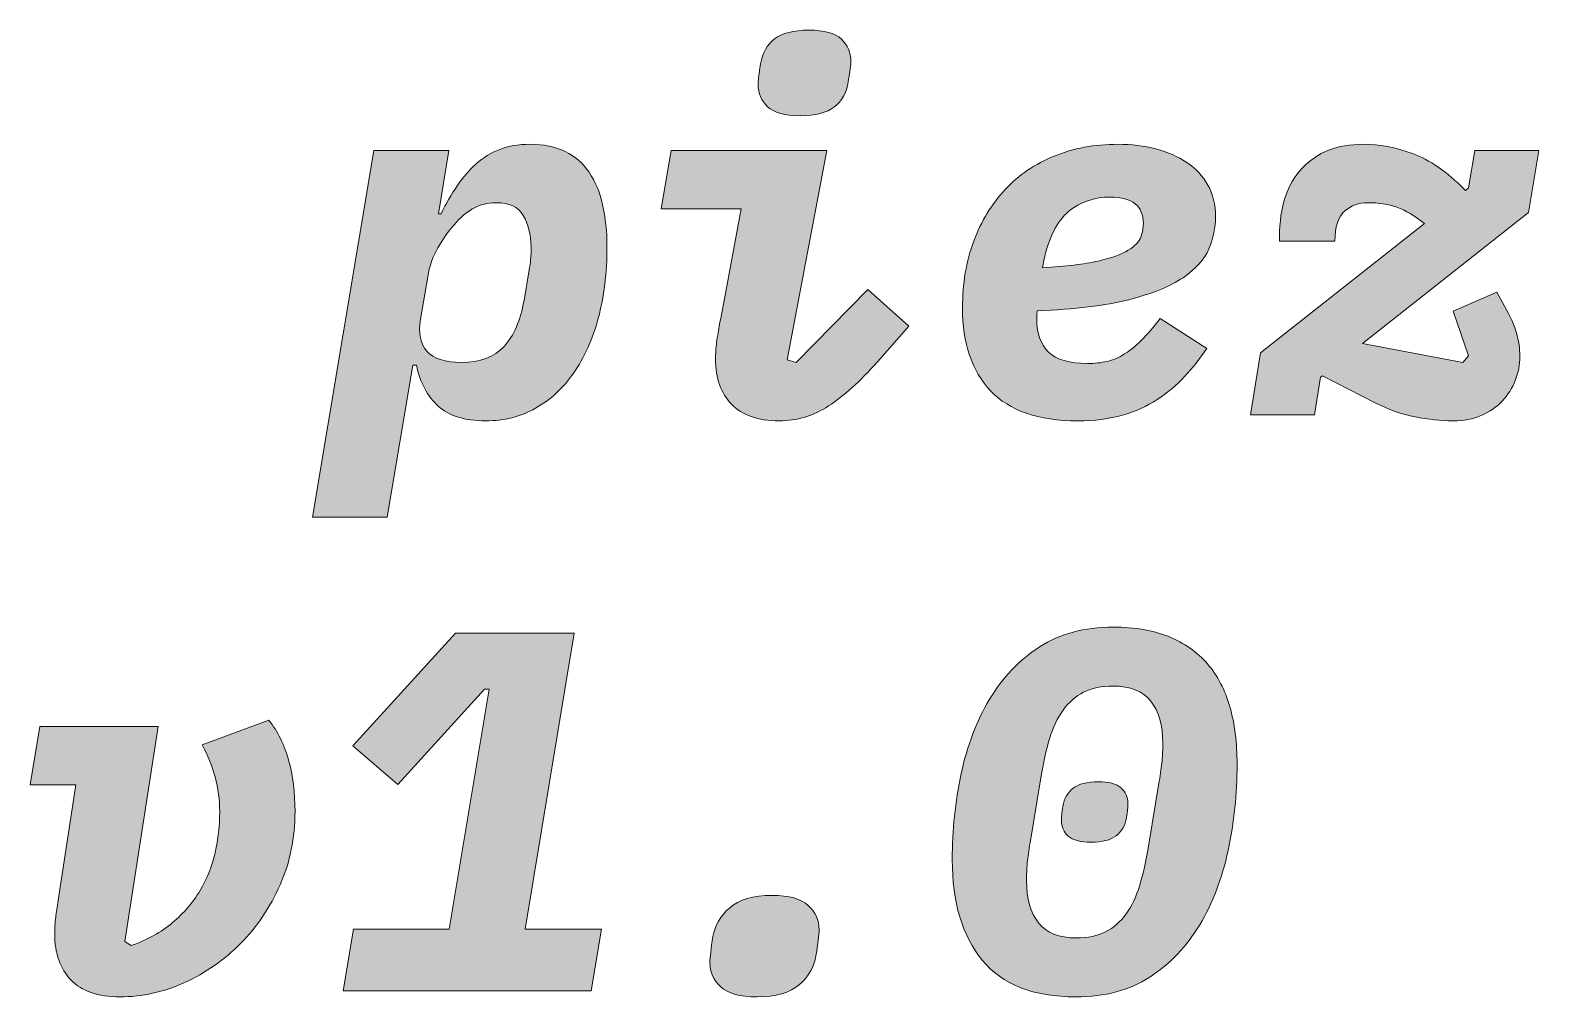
# Model space of a CAD drawing. Header units: millimetres. Extents: x 321 to 468, y -292 to -120.
# Drawn here: x 327.61 to 335.92, y -128.44 to -123.12 of the extents above; entities that cross this region are included whole.
import ezdxf

# ---------------------------------------------------------------- set-up
doc = ezdxf.new("R2010")
doc.units = ezdxf.units.MM
doc.header["$MEASUREMENT"] = 0
doc.layers.add('Layer 1', color=7, linetype='Continuous', lineweight=0)

msp = doc.modelspace()

# ---------------------------------------------------------------- hatches: boundary and pattern name
at = {"layer": 'Layer 1'}
h = msp.add_hatch(color=1, dxfattribs=at)
h.dxf.hatch_style = 2
edge = h.paths.add_edge_path()
edge.add_spline(control_points=[(331.8507, -123.5879), (331.766, -123.5879), (331.7064, -123.5713), (331.6716, -123.5384), (331.6368, -123.5055), (331.6192, -123.4645), (331.6192, -123.4156), (331.6192, -123.4063), (331.6202, -123.3936), (331.6223, -123.3775), (331.624, -123.3615), (331.6278, -123.3367), (331.6333, -123.3028), (331.643, -123.2427), (331.6681, -123.1965), (331.7095, -123.1645), (331.7512, -123.1326), (331.8142, -123.1166), (331.8986, -123.1166), (331.9834, -123.1166), (332.043, -123.1329), (332.0781, -123.1658), (332.1129, -123.1989), (332.1301, -123.2397), (332.1301, -123.2887), (332.1301, -123.2981), (332.1291, -123.3109), (332.1274, -123.3267), (332.1253, -123.3427), (332.1219, -123.3677), (332.116, -123.4015), (332.1067, -123.4618), (332.0812, -123.5079), (332.0399, -123.5398), (331.9985, -123.5718), (331.9355, -123.5879), (331.8507, -123.5879)], knot_values=[0, 0, 0, 0, 1, 1, 1, 2, 2, 2, 3, 3, 3, 4, 4, 4, 5, 5, 5, 6, 6, 6, 7, 7, 7, 8, 8, 8, 9, 9, 9, 10, 10, 10, 11, 11, 11, 12, 12, 12, 12], degree=3, periodic=0)
edge = h.paths.add_edge_path()
edge.add_spline(control_points=[(331.735, -125.2699), (331.6185, -125.2699), (331.531, -125.2393), (331.4725, -125.1781), (331.4142, -125.117), (331.3849, -125.0346), (331.3849, -124.9313), (331.3849, -124.8992), (331.387, -124.8682), (331.3908, -124.8381), (331.3946, -124.8079), (331.4022, -124.7637), (331.4132, -124.7054), (331.4132, -124.7054), (331.5262, -124.1015), (331.5262, -124.1015), (331.5262, -124.1015), (331.0859, -124.1015), (331.0859, -124.1015), (331.0859, -124.1015), (331.1397, -123.7798), (331.1397, -123.7798), (331.1397, -123.7798), (331.9975, -123.7798), (331.9975, -123.7798), (331.9975, -123.7798), (331.7801, -124.934), (331.7801, -124.934), (331.7801, -124.934), (331.8283, -124.9482), (331.8283, -124.9482), (331.8283, -124.9482), (332.2231, -124.5456), (332.2231, -124.5456), (332.2231, -124.5456), (332.4491, -124.7478), (332.4491, -124.7478), (332.4491, -124.7478), (332.2769, -124.9452), (332.2769, -124.9452), (332.1811, -125.0525), (332.0912, -125.1335), (332.0075, -125.1879), (331.9238, -125.2425), (331.8328, -125.2699), (331.735, -125.2699)], knot_values=[0, 0, 0, 0, 1, 1, 1, 2, 2, 2, 3, 3, 3, 4, 4, 4, 5, 5, 5, 6, 6, 6, 7, 7, 7, 8, 8, 8, 9, 9, 9, 10, 10, 10, 11, 11, 11, 12, 12, 12, 13, 13, 13, 14, 14, 14, 15, 15, 15, 15], degree=3, periodic=0)
h = msp.add_hatch(color=1, dxfattribs=at)
h.dxf.hatch_style = 2
edge = h.paths.add_edge_path()
edge.add_spline(control_points=[(329.9852, -124.9482), (330.0868, -124.9482), (330.165, -124.9187), (330.2195, -124.8598), (330.2742, -124.8009), (330.3108, -124.7163), (330.3297, -124.6061), (330.3297, -124.6061), (330.358, -124.4378), (330.358, -124.4378), (330.3618, -124.4209), (330.3645, -124.4018), (330.3662, -124.3802), (330.3683, -124.3587), (330.369, -124.336), (330.369, -124.3115), (330.3673, -124.2424), (330.3528, -124.1844), (330.3256, -124.1377), (330.298, -124.091), (330.2488, -124.0676), (330.1771, -124.0676), (330.1265, -124.0676), (330.0813, -124.0798), (330.0417, -124.1041), (330.0024, -124.1284), (329.9656, -124.162), (329.9318, -124.205), (329.9091, -124.2312), (329.8836, -124.2681), (329.8557, -124.3158), (329.8274, -124.3635), (329.8085, -124.4173), (329.7992, -124.477), (329.7992, -124.477), (329.7596, -124.7098), (329.7596, -124.7098), (329.7465, -124.7864), (329.7582, -124.8453), (329.7947, -124.8865), (329.8316, -124.9277), (329.8949, -124.9482), (329.9852, -124.9482)], knot_values=[0, 0, 0, 0, 1, 1, 1, 2, 2, 2, 3, 3, 3, 4, 4, 4, 5, 5, 5, 6, 6, 6, 7, 7, 7, 8, 8, 8, 9, 9, 9, 10, 10, 10, 11, 11, 11, 12, 12, 12, 13, 13, 13, 14, 14, 14, 14], degree=3, periodic=0)
edge = h.paths.add_edge_path()
edge.add_spline(control_points=[(329.5029, -123.7798), (329.5029, -123.7798), (329.9149, -123.7798), (329.9149, -123.7798), (329.9149, -123.7798), (329.8584, -124.1293), (329.8584, -124.1293), (329.8584, -124.1293), (329.8726, -124.1293), (329.8726, -124.1293), (329.9008, -124.0724), (329.9304, -124.0209), (329.9614, -123.9746), (329.9924, -123.9281), (330.0272, -123.8879), (330.0658, -123.8538), (330.1044, -123.8197), (330.1475, -123.7932), (330.1957, -123.7742), (330.2436, -123.7553), (330.2987, -123.7458), (330.3607, -123.7458), (330.4379, -123.7458), (330.5033, -123.7591), (330.5567, -123.7854), (330.6105, -123.8118), (330.6542, -123.8499), (330.688, -123.8996), (330.7218, -123.9496), (330.7469, -124.0094), (330.7628, -124.079), (330.779, -124.1485), (330.7869, -124.2257), (330.7869, -124.3103), (330.7869, -124.4552), (330.7707, -124.5864), (330.739, -124.7041), (330.707, -124.8215), (330.6618, -124.9223), (330.6033, -125.006), (330.545, -125.0897), (330.4751, -125.1547), (330.3931, -125.2007), (330.3115, -125.2468), (330.2195, -125.2699), (330.1178, -125.2699), (330.0031, -125.2699), (329.9163, -125.2427), (329.857, -125.1888), (329.7978, -125.1347), (329.7578, -125.0593), (329.7368, -124.9625), (329.7368, -124.9625), (329.7172, -124.9625), (329.7172, -124.9625), (329.7172, -124.9625), (329.5763, -125.8005), (329.5763, -125.8005), (329.5763, -125.8005), (329.1642, -125.8005), (329.1642, -125.8005), (329.1642, -125.8005), (329.5029, -123.7798), (329.5029, -123.7798)], knot_values=[0, 0, 0, 0, 1, 1, 1, 2, 2, 2, 3, 3, 3, 4, 4, 4, 5, 5, 5, 6, 6, 6, 7, 7, 7, 8, 8, 8, 9, 9, 9, 10, 10, 10, 11, 11, 11, 12, 12, 12, 13, 13, 13, 14, 14, 14, 15, 15, 15, 16, 16, 16, 17, 17, 17, 18, 18, 18, 19, 19, 19, 20, 20, 20, 21, 21, 21, 21], degree=3, periodic=0)
h = msp.add_hatch(color=1, dxfattribs=at)
h.dxf.hatch_style = 2
edge = h.paths.add_edge_path()
edge.add_spline(control_points=[(333.5609, -124.0366), (333.4706, -124.0366), (333.3934, -124.0633), (333.3294, -124.117), (333.2656, -124.1706), (333.2205, -124.2605), (333.194, -124.3864), (333.194, -124.3864), (333.1857, -124.4261), (333.1857, -124.4261), (333.3156, -124.4185), (333.4176, -124.4062), (333.492, -124.3894), (333.566, -124.3723), (333.6215, -124.3527), (333.6584, -124.3301), (333.6949, -124.3075), (333.718, -124.2831), (333.7276, -124.2567), (333.7369, -124.2304), (333.7417, -124.2059), (333.7417, -124.1833), (333.7417, -124.0855), (333.6814, -124.0366), (333.5609, -124.0366)], knot_values=[0, 0, 0, 0, 1, 1, 1, 2, 2, 2, 3, 3, 3, 4, 4, 4, 5, 5, 5, 6, 6, 6, 7, 7, 7, 8, 8, 8, 8], degree=3, periodic=0)
edge = h.paths.add_edge_path()
edge.add_spline(control_points=[(333.3803, -125.2699), (333.164, -125.2699), (333.0041, -125.2148), (332.9004, -125.1047), (332.7971, -124.9947), (332.7454, -124.8427), (332.7454, -124.6489), (332.7454, -124.5136), (332.7661, -124.3902), (332.8074, -124.2793), (332.8488, -124.1682), (332.9066, -124.0733), (332.9811, -123.9942), (333.0551, -123.9151), (333.145, -123.854), (333.2505, -123.8108), (333.3559, -123.7675), (333.4734, -123.7458), (333.6032, -123.7458), (333.6766, -123.7458), (333.7459, -123.7543), (333.8106, -123.7713), (333.8758, -123.7882), (333.9326, -123.8132), (333.9815, -123.8461), (334.0304, -123.879), (334.069, -123.9203), (334.0973, -123.9703), (334.1255, -124.02), (334.1396, -124.079), (334.1396, -124.1467), (334.1396, -124.2049), (334.1272, -124.2633), (334.1028, -124.3217), (334.0783, -124.3799), (334.0308, -124.4331), (333.9602, -124.481), (333.8899, -124.5291), (333.79, -124.5695), (333.6611, -124.6024), (333.5323, -124.6353), (333.3642, -124.6557), (333.1574, -124.6631), (333.1554, -124.6744), (333.1547, -124.6834), (333.1547, -124.6899), (333.1547, -124.6965), (333.1547, -124.7036), (333.1547, -124.7111), (333.1547, -124.79), (333.1761, -124.8503), (333.2195, -124.8917), (333.2629, -124.9332), (333.3342, -124.9538), (333.4341, -124.9538), (333.4734, -124.9538), (333.5095, -124.9501), (333.5426, -124.9425), (333.5753, -124.9351), (333.6074, -124.9213), (333.6387, -124.9015), (333.6697, -124.8818), (333.7007, -124.8563), (333.7317, -124.8253), (333.7628, -124.7943), (333.7972, -124.7544), (333.8348, -124.7054), (333.8348, -124.7054), (334.0914, -124.8718), (334.0914, -124.8718), (334.0539, -124.9265), (334.0129, -124.9778), (333.9688, -125.0257), (333.9247, -125.0737), (333.8744, -125.1161), (333.8179, -125.1528), (333.7614, -125.1895), (333.6973, -125.2181), (333.626, -125.2388), (333.5543, -125.2594), (333.4723, -125.2699), (333.3803, -125.2699)], knot_values=[0, 0, 0, 0, 1, 1, 1, 2, 2, 2, 3, 3, 3, 4, 4, 4, 5, 5, 5, 6, 6, 6, 7, 7, 7, 8, 8, 8, 9, 9, 9, 10, 10, 10, 11, 11, 11, 12, 12, 12, 13, 13, 13, 14, 14, 14, 15, 15, 15, 16, 16, 16, 17, 17, 17, 18, 18, 18, 19, 19, 19, 20, 20, 20, 21, 21, 21, 22, 22, 22, 23, 23, 23, 24, 24, 24, 25, 25, 25, 26, 26, 26, 27, 27, 27, 27], degree=3, periodic=0)
h = msp.add_hatch(color=1, dxfattribs=at)
h.dxf.hatch_style = 2
edge = h.paths.add_edge_path()
edge.add_spline(control_points=[(335.4488, -125.2699), (335.3813, -125.2699), (335.311, -125.2629), (335.2386, -125.2487), (335.1663, -125.2346), (335.0915, -125.2077), (335.0144, -125.1683), (335.0144, -125.1683), (334.7294, -125.0215), (334.7294, -125.0215), (334.7294, -125.0215), (334.7181, -125.03), (334.7181, -125.03), (334.7181, -125.03), (334.684, -125.236), (334.684, -125.236), (334.684, -125.236), (334.3312, -125.236), (334.3312, -125.236), (334.3312, -125.236), (334.3877, -124.8946), (334.3877, -124.8946), (334.3877, -124.8946), (335.291, -124.1825), (335.291, -124.1825), (335.2362, -124.1396), (335.1856, -124.1096), (335.1384, -124.0927), (335.0915, -124.076), (335.0378, -124.0676), (334.9775, -124.0676), (334.9286, -124.0676), (334.8862, -124.0829), (334.8507, -124.1136), (334.8149, -124.1442), (334.797, -124.1994), (334.797, -124.2793), (334.797, -124.2793), (334.4921, -124.2793), (334.4921, -124.2793), (334.4921, -124.2793), (334.4921, -124.2538), (334.4921, -124.2538), (334.4921, -124.0902), (334.5334, -123.9646), (334.6164, -123.8771), (334.6991, -123.7896), (334.8111, -123.7458), (334.9523, -123.7458), (335.0405, -123.7458), (335.1315, -123.7629), (335.2245, -123.7966), (335.3179, -123.8306), (335.4133, -123.8964), (335.5111, -123.9942), (335.5111, -123.9942), (335.5167, -123.9999), (335.5167, -123.9999), (335.5167, -123.9999), (335.5335, -123.9858), (335.5335, -123.9858), (335.5335, -123.9858), (335.5676, -123.7798), (335.5676, -123.7798), (335.5676, -123.7798), (335.9204, -123.7798), (335.9204, -123.7798), (335.9204, -123.7798), (335.8639, -124.1212), (335.8639, -124.1212), (335.8639, -124.1212), (334.9496, -124.8445), (334.9496, -124.8445), (334.9496, -124.8445), (335.5025, -124.9482), (335.5025, -124.9482), (335.5025, -124.9482), (335.5335, -124.9116), (335.5335, -124.9116), (335.5335, -124.9116), (335.4488, -124.6651), (335.4488, -124.6651), (335.4488, -124.6651), (335.6889, -124.5614), (335.6889, -124.5614), (335.6889, -124.5614), (335.7313, -124.6378), (335.7313, -124.6378), (335.763, -124.6924), (335.7854, -124.7411), (335.7974, -124.7845), (335.8098, -124.8278), (335.8157, -124.871), (335.8157, -124.9142), (335.8157, -124.9594), (335.8074, -125.0036), (335.7905, -125.0469), (335.7737, -125.0903), (335.7495, -125.1283), (335.7185, -125.1612), (335.6875, -125.1941), (335.6489, -125.2205), (335.6028, -125.2403), (335.5566, -125.2599), (335.5053, -125.2699), (335.4488, -125.2699)], knot_values=[0, 0, 0, 0, 1, 1, 1, 2, 2, 2, 3, 3, 3, 4, 4, 4, 5, 5, 5, 6, 6, 6, 7, 7, 7, 8, 8, 8, 9, 9, 9, 10, 10, 10, 11, 11, 11, 12, 12, 12, 13, 13, 13, 14, 14, 14, 15, 15, 15, 16, 16, 16, 17, 17, 17, 18, 18, 18, 19, 19, 19, 20, 20, 20, 21, 21, 21, 22, 22, 22, 23, 23, 23, 24, 24, 24, 25, 25, 25, 26, 26, 26, 27, 27, 27, 28, 28, 28, 29, 29, 29, 30, 30, 30, 31, 31, 31, 32, 32, 32, 33, 33, 33, 34, 34, 34, 35, 35, 35, 35], degree=3, periodic=0)
h = msp.add_hatch(color=1, dxfattribs=at)
h.dxf.hatch_style = 2
edge = h.paths.add_edge_path()
edge.add_spline(control_points=[(333.4537, -127.5926), (333.3955, -127.5926), (333.3535, -127.5812), (333.328, -127.5587), (333.3028, -127.5361), (333.2901, -127.5079), (333.2901, -127.4741), (333.2901, -127.4552), (333.2928, -127.4288), (333.2984, -127.395), (333.3059, -127.3518), (333.3249, -127.3184), (333.3549, -127.2948), (333.3852, -127.2714), (333.431, -127.2595), (333.4933, -127.2595), (333.5516, -127.2595), (333.5933, -127.2708), (333.6187, -127.2934), (333.6442, -127.316), (333.657, -127.3442), (333.657, -127.378), (333.657, -127.3969), (333.6542, -127.4233), (333.6484, -127.457), (333.6408, -127.5005), (333.6222, -127.5337), (333.5919, -127.5573), (333.5619, -127.5809), (333.5157, -127.5926), (333.4537, -127.5926)], knot_values=[0, 0, 0, 0, 1, 1, 1, 2, 2, 2, 3, 3, 3, 4, 4, 4, 5, 5, 5, 6, 6, 6, 7, 7, 7, 8, 8, 8, 9, 9, 9, 10, 10, 10, 10], degree=3, periodic=0)
edge = h.paths.add_edge_path()
edge.add_spline(control_points=[(333.3717, -128.1202), (333.4358, -128.1202), (333.4899, -128.109), (333.534, -128.0865), (333.5784, -128.0639), (333.616, -128.031), (333.647, -127.9876), (333.678, -127.9444), (333.7032, -127.8916), (333.7218, -127.8296), (333.7407, -127.7675), (333.7566, -127.696), (333.7696, -127.6152), (333.7696, -127.6152), (333.8289, -127.2567), (333.8289, -127.2567), (333.8365, -127.2135), (333.8416, -127.1758), (333.8447, -127.1439), (333.8475, -127.1118), (333.8489, -127.0798), (333.8489, -127.0479), (333.8489, -126.9482), (333.8268, -126.8705), (333.7824, -126.8151), (333.7383, -126.7596), (333.669, -126.7319), (333.575, -126.7319), (333.5109, -126.7319), (333.4568, -126.7431), (333.4127, -126.7656), (333.3686, -126.7882), (333.3311, -126.8211), (333.2997, -126.8645), (333.2687, -126.9077), (333.2439, -126.9604), (333.225, -127.0224), (333.2064, -127.0846), (333.1902, -127.1561), (333.1771, -127.2369), (333.1771, -127.2369), (333.1178, -127.5954), (333.1178, -127.5954), (333.1103, -127.6386), (333.1051, -127.6763), (333.1023, -127.7082), (333.0996, -127.7402), (333.0982, -127.7723), (333.0982, -127.8041), (333.0982, -127.904), (333.1202, -127.9816), (333.1643, -128.037), (333.2088, -128.0925), (333.2777, -128.1202), (333.3717, -128.1202)], knot_values=[0, 0, 0, 0, 1, 1, 1, 2, 2, 2, 3, 3, 3, 4, 4, 4, 5, 5, 5, 6, 6, 6, 7, 7, 7, 8, 8, 8, 9, 9, 9, 10, 10, 10, 11, 11, 11, 12, 12, 12, 13, 13, 13, 14, 14, 14, 15, 15, 15, 16, 16, 16, 17, 17, 17, 18, 18, 18, 18], degree=3, periodic=0)
edge = h.paths.add_edge_path()
edge.add_spline(control_points=[(333.3717, -128.4449), (333.1368, -128.4449), (332.9642, -128.3776), (332.8539, -128.243), (332.744, -128.1085), (332.6889, -127.9237), (332.6889, -127.6886), (332.6889, -127.5266), (332.7055, -127.3687), (332.7382, -127.2143), (332.7713, -127.0602), (332.8233, -126.9232), (332.8949, -126.8037), (332.9662, -126.6843), (333.0582, -126.5884), (333.1702, -126.5158), (333.2822, -126.4435), (333.4169, -126.4072), (333.575, -126.4072), (333.6935, -126.4072), (333.7955, -126.4246), (333.8813, -126.4593), (333.9667, -126.4943), (334.038, -126.5441), (334.0945, -126.609), (334.1507, -126.674), (334.192, -126.7529), (334.2185, -126.8461), (334.2447, -126.9392), (334.2582, -127.045), (334.2582, -127.1635), (334.2582, -127.3254), (334.2416, -127.4834), (334.2085, -127.6377), (334.1758, -127.7921), (334.1235, -127.9289), (334.0521, -128.0484), (333.9805, -128.1678), (333.8888, -128.2637), (333.7769, -128.3362), (333.6649, -128.4086), (333.5299, -128.4449), (333.3717, -128.4449)], knot_values=[0, 0, 0, 0, 1, 1, 1, 2, 2, 2, 3, 3, 3, 4, 4, 4, 5, 5, 5, 6, 6, 6, 7, 7, 7, 8, 8, 8, 9, 9, 9, 10, 10, 10, 11, 11, 11, 12, 12, 12, 13, 13, 13, 14, 14, 14, 14], degree=3, periodic=0)
h = msp.add_hatch(color=1, dxfattribs=at)
h.dxf.hatch_style = 2
edge = h.paths.add_edge_path()
edge.add_spline(control_points=[(329.3334, -128.411), (329.3334, -128.411), (329.3899, -128.0723), (329.3899, -128.0723), (329.3899, -128.0723), (329.9177, -128.0723), (329.9177, -128.0723), (329.9177, -128.0723), (330.1378, -126.7487), (330.1378, -126.7487), (330.1378, -126.7487), (330.1123, -126.7487), (330.1123, -126.7487), (330.1123, -126.7487), (329.6355, -127.2736), (329.6355, -127.2736), (329.6355, -127.2736), (329.3871, -127.0619), (329.3871, -127.0619), (329.3871, -127.0619), (329.9514, -126.4411), (329.9514, -126.4411), (329.9514, -126.4411), (330.6064, -126.4411), (330.6064, -126.4411), (330.6064, -126.4411), (330.3352, -128.0723), (330.3352, -128.0723), (330.3352, -128.0723), (330.7559, -128.0723), (330.7559, -128.0723), (330.7559, -128.0723), (330.6994, -128.411), (330.6994, -128.411), (330.6994, -128.411), (329.3334, -128.411), (329.3334, -128.411)], knot_values=[0, 0, 0, 0, 1, 1, 1, 2, 2, 2, 3, 3, 3, 4, 4, 4, 5, 5, 5, 6, 6, 6, 7, 7, 7, 8, 8, 8, 9, 9, 9, 10, 10, 10, 11, 11, 11, 12, 12, 12, 12], degree=3, periodic=0)
h = msp.add_hatch(color=1, dxfattribs=at)
h.dxf.hatch_style = 2
edge = h.paths.add_edge_path()
edge.add_spline(control_points=[(328.3147, -126.9548), (328.3147, -126.9548), (328.1311, -128.14), (328.1311, -128.14), (328.1311, -128.14), (328.1652, -128.1626), (328.1652, -128.1626), (328.2554, -128.1307), (328.3316, -128.0884), (328.3936, -128.0357), (328.4559, -127.9829), (328.5062, -127.9242), (328.5448, -127.8593), (328.5831, -127.7943), (328.611, -127.7247), (328.6278, -127.6505), (328.6447, -127.5761), (328.6533, -127.5005), (328.6533, -127.4233), (328.6533, -127.3592), (328.6447, -127.2958), (328.6278, -127.2328), (328.611, -127.1697), (328.5875, -127.111), (328.5572, -127.0564), (328.5572, -127.0564), (328.9241, -126.9208), (328.9241, -126.9208), (328.973, -126.9811), (329.0092, -127.054), (329.033, -127.1396), (329.0564, -127.2252), (329.0681, -127.3198), (329.0681, -127.4233), (329.0681, -127.5682), (329.0409, -127.7027), (328.9865, -127.8269), (328.9317, -127.9509), (328.8593, -128.0587), (328.7691, -128.1499), (328.6788, -128.2412), (328.5758, -128.3132), (328.4601, -128.3659), (328.3443, -128.4186), (328.2251, -128.4449), (328.1032, -128.4449), (327.9826, -128.4449), (327.8927, -128.4138), (327.8334, -128.3517), (327.7741, -128.2896), (327.7445, -128.205), (327.7445, -128.0977), (327.7445, -128.0658), (327.7459, -128.0381), (327.7486, -128.0145), (327.7518, -127.991), (327.7559, -127.9614), (327.7614, -127.9256), (327.7614, -127.9256), (327.8603, -127.2765), (327.8603, -127.2765), (327.8603, -127.2765), (327.6091, -127.2765), (327.6091, -127.2765), (327.6091, -127.2765), (327.6629, -126.9548), (327.6629, -126.9548), (327.6629, -126.9548), (328.3147, -126.9548), (328.3147, -126.9548)], knot_values=[0, 0, 0, 0, 1, 1, 1, 2, 2, 2, 3, 3, 3, 4, 4, 4, 5, 5, 5, 6, 6, 6, 7, 7, 7, 8, 8, 8, 9, 9, 9, 10, 10, 10, 11, 11, 11, 12, 12, 12, 13, 13, 13, 14, 14, 14, 15, 15, 15, 16, 16, 16, 17, 17, 17, 18, 18, 18, 19, 19, 19, 20, 20, 20, 21, 21, 21, 22, 22, 22, 23, 23, 23, 23], degree=3, periodic=0)
h = msp.add_hatch(color=1, dxfattribs=at)
h.dxf.hatch_style = 2
edge = h.paths.add_edge_path()
edge.add_spline(control_points=[(331.6137, -128.4449), (331.5197, -128.4449), (331.4528, -128.4265), (331.4132, -128.3898), (331.3739, -128.3531), (331.3539, -128.3085), (331.3539, -128.2558), (331.3539, -128.2275), (331.3598, -128.1797), (331.3708, -128.1118), (331.3805, -128.0517), (331.4108, -127.999), (331.4628, -127.9538), (331.5145, -127.9087), (331.592, -127.8861), (331.6957, -127.8861), (331.7897, -127.8861), (331.8562, -127.9044), (331.8959, -127.9411), (331.9355, -127.9778), (331.9551, -128.0226), (331.9551, -128.0751), (331.9551, -128.1033), (331.9496, -128.1514), (331.9382, -128.2191), (331.9289, -128.2794), (331.8983, -128.3319), (331.8466, -128.3771), (331.7949, -128.4224), (331.7171, -128.4449), (331.6137, -128.4449)], knot_values=[0, 0, 0, 0, 1, 1, 1, 2, 2, 2, 3, 3, 3, 4, 4, 4, 5, 5, 5, 6, 6, 6, 7, 7, 7, 8, 8, 8, 9, 9, 9, 10, 10, 10, 10], degree=3, periodic=0)

# ---------------------------------------------------------------- linework, layer by layer
for points, knots in [([(331.8507, -123.5879), (331.766, -123.5879), (331.7064, -123.5713), (331.6716, -123.5384), (331.6368, -123.5055), (331.6192, -123.4645), (331.6192, -123.4156), (331.6192, -123.4063), (331.6202, -123.3936), (331.6223, -123.3775), (331.624, -123.3615), (331.6278, -123.3367), (331.6333, -123.3028), (331.643, -123.2427), (331.6681, -123.1965), (331.7095, -123.1645), (331.7512, -123.1326), (331.8142, -123.1166), (331.8986, -123.1166), (331.9834, -123.1166), (332.043, -123.1329), (332.0781, -123.1658), (332.1129, -123.1989), (332.1301, -123.2397), (332.1301, -123.2887), (332.1301, -123.2981), (332.1291, -123.3109), (332.1274, -123.3267), (332.1253, -123.3427), (332.1219, -123.3677), (332.116, -123.4015), (332.1067, -123.4618), (332.0812, -123.5079), (332.0399, -123.5398), (331.9985, -123.5718), (331.9355, -123.5879), (331.8507, -123.5879)], [0, 0, 0, 0, 1, 1, 1, 2, 2, 2, 3, 3, 3, 4, 4, 4, 5, 5, 5, 6, 6, 6, 7, 7, 7, 8, 8, 8, 9, 9, 9, 10, 10, 10, 11, 11, 11, 12, 12, 12, 12]), ([(329.5029, -123.7798), (329.5029, -123.7798), (329.9149, -123.7798), (329.9149, -123.7798), (329.9149, -123.7798), (329.8584, -124.1293), (329.8584, -124.1293), (329.8584, -124.1293), (329.8726, -124.1293), (329.8726, -124.1293), (329.9008, -124.0724), (329.9304, -124.0209), (329.9614, -123.9746), (329.9924, -123.9281), (330.0272, -123.8879), (330.0658, -123.8538), (330.1044, -123.8197), (330.1475, -123.7932), (330.1957, -123.7742), (330.2436, -123.7553), (330.2987, -123.7458), (330.3607, -123.7458), (330.4379, -123.7458), (330.5033, -123.7591), (330.5567, -123.7854), (330.6105, -123.8118), (330.6542, -123.8499), (330.688, -123.8996), (330.7218, -123.9496), (330.7469, -124.0094), (330.7628, -124.079), (330.779, -124.1485), (330.7869, -124.2257), (330.7869, -124.3103), (330.7869, -124.4552), (330.7707, -124.5864), (330.739, -124.7041), (330.707, -124.8215), (330.6618, -124.9223), (330.6033, -125.006), (330.545, -125.0897), (330.4751, -125.1547), (330.3931, -125.2007), (330.3115, -125.2468), (330.2195, -125.2699), (330.1178, -125.2699), (330.0031, -125.2699), (329.9163, -125.2427), (329.857, -125.1888), (329.7978, -125.1347), (329.7578, -125.0593), (329.7368, -124.9625), (329.7368, -124.9625), (329.7172, -124.9625), (329.7172, -124.9625), (329.7172, -124.9625), (329.5763, -125.8005), (329.5763, -125.8005), (329.5763, -125.8005), (329.1642, -125.8005), (329.1642, -125.8005), (329.1642, -125.8005), (329.5029, -123.7798), (329.5029, -123.7798)], [0, 0, 0, 0, 1, 1, 1, 2, 2, 2, 3, 3, 3, 4, 4, 4, 5, 5, 5, 6, 6, 6, 7, 7, 7, 8, 8, 8, 9, 9, 9, 10, 10, 10, 11, 11, 11, 12, 12, 12, 13, 13, 13, 14, 14, 14, 15, 15, 15, 16, 16, 16, 17, 17, 17, 18, 18, 18, 19, 19, 19, 20, 20, 20, 21, 21, 21, 21]), ([(333.3803, -125.2699), (333.164, -125.2699), (333.0041, -125.2148), (332.9004, -125.1047), (332.7971, -124.9947), (332.7454, -124.8427), (332.7454, -124.6489), (332.7454, -124.5136), (332.7661, -124.3902), (332.8074, -124.2793), (332.8488, -124.1682), (332.9066, -124.0733), (332.9811, -123.9942), (333.0551, -123.9151), (333.145, -123.854), (333.2505, -123.8108), (333.3559, -123.7675), (333.4734, -123.7458), (333.6032, -123.7458), (333.6766, -123.7458), (333.7459, -123.7543), (333.8106, -123.7713), (333.8758, -123.7882), (333.9326, -123.8132), (333.9815, -123.8461), (334.0304, -123.879), (334.069, -123.9203), (334.0973, -123.9703), (334.1255, -124.02), (334.1396, -124.079), (334.1396, -124.1467), (334.1396, -124.2049), (334.1272, -124.2633), (334.1028, -124.3217), (334.0783, -124.3799), (334.0308, -124.4331), (333.9602, -124.481), (333.8899, -124.5291), (333.79, -124.5695), (333.6611, -124.6024), (333.5323, -124.6353), (333.3642, -124.6557), (333.1574, -124.6631), (333.1554, -124.6744), (333.1547, -124.6834), (333.1547, -124.6899), (333.1547, -124.6965), (333.1547, -124.7036), (333.1547, -124.7111), (333.1547, -124.79), (333.1761, -124.8503), (333.2195, -124.8917), (333.2629, -124.9332), (333.3342, -124.9538), (333.4341, -124.9538), (333.4734, -124.9538), (333.5095, -124.9501), (333.5426, -124.9425), (333.5753, -124.9351), (333.6074, -124.9213), (333.6387, -124.9015), (333.6697, -124.8818), (333.7007, -124.8563), (333.7317, -124.8253), (333.7628, -124.7943), (333.7972, -124.7544), (333.8348, -124.7054), (333.8348, -124.7054), (334.0914, -124.8718), (334.0914, -124.8718), (334.0539, -124.9265), (334.0129, -124.9778), (333.9688, -125.0257), (333.9247, -125.0737), (333.8744, -125.1161), (333.8179, -125.1528), (333.7614, -125.1895), (333.6973, -125.2181), (333.626, -125.2388), (333.5543, -125.2594), (333.4723, -125.2699), (333.3803, -125.2699)], [0, 0, 0, 0, 1, 1, 1, 2, 2, 2, 3, 3, 3, 4, 4, 4, 5, 5, 5, 6, 6, 6, 7, 7, 7, 8, 8, 8, 9, 9, 9, 10, 10, 10, 11, 11, 11, 12, 12, 12, 13, 13, 13, 14, 14, 14, 15, 15, 15, 16, 16, 16, 17, 17, 17, 18, 18, 18, 19, 19, 19, 20, 20, 20, 21, 21, 21, 22, 22, 22, 23, 23, 23, 24, 24, 24, 25, 25, 25, 26, 26, 26, 27, 27, 27, 27]), ([(335.4488, -125.2699), (335.3813, -125.2699), (335.311, -125.2629), (335.2386, -125.2487), (335.1663, -125.2346), (335.0915, -125.2077), (335.0144, -125.1683), (335.0144, -125.1683), (334.7294, -125.0215), (334.7294, -125.0215), (334.7294, -125.0215), (334.7181, -125.03), (334.7181, -125.03), (334.7181, -125.03), (334.684, -125.236), (334.684, -125.236), (334.684, -125.236), (334.3312, -125.236), (334.3312, -125.236), (334.3312, -125.236), (334.3877, -124.8946), (334.3877, -124.8946), (334.3877, -124.8946), (335.291, -124.1825), (335.291, -124.1825), (335.2362, -124.1396), (335.1856, -124.1096), (335.1384, -124.0927), (335.0915, -124.076), (335.0378, -124.0676), (334.9775, -124.0676), (334.9286, -124.0676), (334.8862, -124.0829), (334.8507, -124.1136), (334.8149, -124.1442), (334.797, -124.1994), (334.797, -124.2793), (334.797, -124.2793), (334.4921, -124.2793), (334.4921, -124.2793), (334.4921, -124.2793), (334.4921, -124.2538), (334.4921, -124.2538), (334.4921, -124.0902), (334.5334, -123.9646), (334.6164, -123.8771), (334.6991, -123.7896), (334.8111, -123.7458), (334.9523, -123.7458), (335.0405, -123.7458), (335.1315, -123.7629), (335.2245, -123.7966), (335.3179, -123.8306), (335.4133, -123.8964), (335.5111, -123.9942), (335.5111, -123.9942), (335.5167, -123.9999), (335.5167, -123.9999), (335.5167, -123.9999), (335.5335, -123.9858), (335.5335, -123.9858), (335.5335, -123.9858), (335.5676, -123.7798), (335.5676, -123.7798), (335.5676, -123.7798), (335.9204, -123.7798), (335.9204, -123.7798), (335.9204, -123.7798), (335.8639, -124.1212), (335.8639, -124.1212), (335.8639, -124.1212), (334.9496, -124.8445), (334.9496, -124.8445), (334.9496, -124.8445), (335.5025, -124.9482), (335.5025, -124.9482), (335.5025, -124.9482), (335.5335, -124.9116), (335.5335, -124.9116), (335.5335, -124.9116), (335.4488, -124.6651), (335.4488, -124.6651), (335.4488, -124.6651), (335.6889, -124.5614), (335.6889, -124.5614), (335.6889, -124.5614), (335.7313, -124.6378), (335.7313, -124.6378), (335.763, -124.6924), (335.7854, -124.7411), (335.7974, -124.7845), (335.8098, -124.8278), (335.8157, -124.871), (335.8157, -124.9142), (335.8157, -124.9594), (335.8074, -125.0036), (335.7905, -125.0469), (335.7737, -125.0903), (335.7495, -125.1283), (335.7185, -125.1612), (335.6875, -125.1941), (335.6489, -125.2205), (335.6028, -125.2403), (335.5566, -125.2599), (335.5053, -125.2699), (335.4488, -125.2699)], [0, 0, 0, 0, 1, 1, 1, 2, 2, 2, 3, 3, 3, 4, 4, 4, 5, 5, 5, 6, 6, 6, 7, 7, 7, 8, 8, 8, 9, 9, 9, 10, 10, 10, 11, 11, 11, 12, 12, 12, 13, 13, 13, 14, 14, 14, 15, 15, 15, 16, 16, 16, 17, 17, 17, 18, 18, 18, 19, 19, 19, 20, 20, 20, 21, 21, 21, 22, 22, 22, 23, 23, 23, 24, 24, 24, 25, 25, 25, 26, 26, 26, 27, 27, 27, 28, 28, 28, 29, 29, 29, 30, 30, 30, 31, 31, 31, 32, 32, 32, 33, 33, 33, 34, 34, 34, 35, 35, 35, 35]), ([(331.735, -125.2699), (331.6185, -125.2699), (331.531, -125.2393), (331.4725, -125.1781), (331.4142, -125.117), (331.3849, -125.0346), (331.3849, -124.9313), (331.3849, -124.8992), (331.387, -124.8682), (331.3908, -124.8381), (331.3946, -124.8079), (331.4022, -124.7637), (331.4132, -124.7054), (331.4132, -124.7054), (331.5262, -124.1015), (331.5262, -124.1015), (331.5262, -124.1015), (331.0859, -124.1015), (331.0859, -124.1015), (331.0859, -124.1015), (331.1397, -123.7798), (331.1397, -123.7798), (331.1397, -123.7798), (331.9975, -123.7798), (331.9975, -123.7798), (331.9975, -123.7798), (331.7801, -124.934), (331.7801, -124.934), (331.7801, -124.934), (331.8283, -124.9482), (331.8283, -124.9482), (331.8283, -124.9482), (332.2231, -124.5456), (332.2231, -124.5456), (332.2231, -124.5456), (332.4491, -124.7478), (332.4491, -124.7478), (332.4491, -124.7478), (332.2769, -124.9452), (332.2769, -124.9452), (332.1811, -125.0525), (332.0912, -125.1335), (332.0075, -125.1879), (331.9238, -125.2425), (331.8328, -125.2699), (331.735, -125.2699)], [0, 0, 0, 0, 1, 1, 1, 2, 2, 2, 3, 3, 3, 4, 4, 4, 5, 5, 5, 6, 6, 6, 7, 7, 7, 8, 8, 8, 9, 9, 9, 10, 10, 10, 11, 11, 11, 12, 12, 12, 13, 13, 13, 14, 14, 14, 15, 15, 15, 15]), ([(329.9852, -124.9482), (330.0868, -124.9482), (330.165, -124.9187), (330.2195, -124.8598), (330.2742, -124.8009), (330.3108, -124.7163), (330.3297, -124.6061), (330.3297, -124.6061), (330.358, -124.4378), (330.358, -124.4378), (330.3618, -124.4209), (330.3645, -124.4018), (330.3662, -124.3802), (330.3683, -124.3587), (330.369, -124.336), (330.369, -124.3115), (330.3673, -124.2424), (330.3528, -124.1844), (330.3256, -124.1377), (330.298, -124.091), (330.2488, -124.0676), (330.1771, -124.0676), (330.1265, -124.0676), (330.0813, -124.0798), (330.0417, -124.1041), (330.0024, -124.1284), (329.9656, -124.162), (329.9318, -124.205), (329.9091, -124.2312), (329.8836, -124.2681), (329.8557, -124.3158), (329.8274, -124.3635), (329.8085, -124.4173), (329.7992, -124.477), (329.7992, -124.477), (329.7596, -124.7098), (329.7596, -124.7098), (329.7465, -124.7864), (329.7582, -124.8453), (329.7947, -124.8865), (329.8316, -124.9277), (329.8949, -124.9482), (329.9852, -124.9482)], [0, 0, 0, 0, 1, 1, 1, 2, 2, 2, 3, 3, 3, 4, 4, 4, 5, 5, 5, 6, 6, 6, 7, 7, 7, 8, 8, 8, 9, 9, 9, 10, 10, 10, 11, 11, 11, 12, 12, 12, 13, 13, 13, 14, 14, 14, 14]), ([(333.5609, -124.0366), (333.4706, -124.0366), (333.3934, -124.0633), (333.3294, -124.117), (333.2656, -124.1706), (333.2205, -124.2605), (333.194, -124.3864), (333.194, -124.3864), (333.1857, -124.4261), (333.1857, -124.4261), (333.3156, -124.4185), (333.4176, -124.4062), (333.492, -124.3894), (333.566, -124.3723), (333.6215, -124.3527), (333.6584, -124.3301), (333.6949, -124.3075), (333.718, -124.2831), (333.7276, -124.2567), (333.7369, -124.2304), (333.7417, -124.2059), (333.7417, -124.1833), (333.7417, -124.0855), (333.6814, -124.0366), (333.5609, -124.0366)], [0, 0, 0, 0, 1, 1, 1, 2, 2, 2, 3, 3, 3, 4, 4, 4, 5, 5, 5, 6, 6, 6, 7, 7, 7, 8, 8, 8, 8]), ([(333.3717, -128.4449), (333.1368, -128.4449), (332.9642, -128.3776), (332.8539, -128.243), (332.744, -128.1085), (332.6889, -127.9237), (332.6889, -127.6886), (332.6889, -127.5266), (332.7055, -127.3687), (332.7382, -127.2143), (332.7713, -127.0602), (332.8233, -126.9232), (332.8949, -126.8037), (332.9662, -126.6843), (333.0582, -126.5884), (333.1702, -126.5158), (333.2822, -126.4435), (333.4169, -126.4072), (333.575, -126.4072), (333.6935, -126.4072), (333.7955, -126.4246), (333.8813, -126.4593), (333.9667, -126.4943), (334.038, -126.5441), (334.0945, -126.609), (334.1507, -126.674), (334.192, -126.7529), (334.2185, -126.8461), (334.2447, -126.9392), (334.2582, -127.045), (334.2582, -127.1635), (334.2582, -127.3254), (334.2416, -127.4834), (334.2085, -127.6377), (334.1758, -127.7921), (334.1235, -127.9289), (334.0521, -128.0484), (333.9805, -128.1678), (333.8888, -128.2637), (333.7769, -128.3362), (333.6649, -128.4086), (333.5299, -128.4449), (333.3717, -128.4449)], [0, 0, 0, 0, 1, 1, 1, 2, 2, 2, 3, 3, 3, 4, 4, 4, 5, 5, 5, 6, 6, 6, 7, 7, 7, 8, 8, 8, 9, 9, 9, 10, 10, 10, 11, 11, 11, 12, 12, 12, 13, 13, 13, 14, 14, 14, 14]), ([(329.3334, -128.411), (329.3334, -128.411), (329.3899, -128.0723), (329.3899, -128.0723), (329.3899, -128.0723), (329.9177, -128.0723), (329.9177, -128.0723), (329.9177, -128.0723), (330.1378, -126.7487), (330.1378, -126.7487), (330.1378, -126.7487), (330.1123, -126.7487), (330.1123, -126.7487), (330.1123, -126.7487), (329.6355, -127.2736), (329.6355, -127.2736), (329.6355, -127.2736), (329.3871, -127.0619), (329.3871, -127.0619), (329.3871, -127.0619), (329.9514, -126.4411), (329.9514, -126.4411), (329.9514, -126.4411), (330.6064, -126.4411), (330.6064, -126.4411), (330.6064, -126.4411), (330.3352, -128.0723), (330.3352, -128.0723), (330.3352, -128.0723), (330.7559, -128.0723), (330.7559, -128.0723), (330.7559, -128.0723), (330.6994, -128.411), (330.6994, -128.411), (330.6994, -128.411), (329.3334, -128.411), (329.3334, -128.411)], [0, 0, 0, 0, 1, 1, 1, 2, 2, 2, 3, 3, 3, 4, 4, 4, 5, 5, 5, 6, 6, 6, 7, 7, 7, 8, 8, 8, 9, 9, 9, 10, 10, 10, 11, 11, 11, 12, 12, 12, 12]), ([(333.3717, -128.1202), (333.4358, -128.1202), (333.4899, -128.109), (333.534, -128.0865), (333.5784, -128.0639), (333.616, -128.031), (333.647, -127.9876), (333.678, -127.9444), (333.7032, -127.8916), (333.7218, -127.8296), (333.7407, -127.7675), (333.7566, -127.696), (333.7696, -127.6152), (333.7696, -127.6152), (333.8289, -127.2567), (333.8289, -127.2567), (333.8365, -127.2135), (333.8416, -127.1758), (333.8447, -127.1439), (333.8475, -127.1118), (333.8489, -127.0798), (333.8489, -127.0479), (333.8489, -126.9482), (333.8268, -126.8705), (333.7824, -126.8151), (333.7383, -126.7596), (333.669, -126.7319), (333.575, -126.7319), (333.5109, -126.7319), (333.4568, -126.7431), (333.4127, -126.7656), (333.3686, -126.7882), (333.3311, -126.8211), (333.2997, -126.8645), (333.2687, -126.9077), (333.2439, -126.9604), (333.225, -127.0224), (333.2064, -127.0846), (333.1902, -127.1561), (333.1771, -127.2369), (333.1771, -127.2369), (333.1178, -127.5954), (333.1178, -127.5954), (333.1103, -127.6386), (333.1051, -127.6763), (333.1023, -127.7082), (333.0996, -127.7402), (333.0982, -127.7723), (333.0982, -127.8041), (333.0982, -127.904), (333.1202, -127.9816), (333.1643, -128.037), (333.2088, -128.0925), (333.2777, -128.1202), (333.3717, -128.1202)], [0, 0, 0, 0, 1, 1, 1, 2, 2, 2, 3, 3, 3, 4, 4, 4, 5, 5, 5, 6, 6, 6, 7, 7, 7, 8, 8, 8, 9, 9, 9, 10, 10, 10, 11, 11, 11, 12, 12, 12, 13, 13, 13, 14, 14, 14, 15, 15, 15, 16, 16, 16, 17, 17, 17, 18, 18, 18, 18]), ([(328.3147, -126.9548), (328.3147, -126.9548), (328.1311, -128.14), (328.1311, -128.14), (328.1311, -128.14), (328.1652, -128.1626), (328.1652, -128.1626), (328.2554, -128.1307), (328.3316, -128.0884), (328.3936, -128.0357), (328.4559, -127.9829), (328.5062, -127.9242), (328.5448, -127.8593), (328.5831, -127.7943), (328.611, -127.7247), (328.6278, -127.6505), (328.6447, -127.5761), (328.6533, -127.5005), (328.6533, -127.4233), (328.6533, -127.3592), (328.6447, -127.2958), (328.6278, -127.2328), (328.611, -127.1697), (328.5875, -127.111), (328.5572, -127.0564), (328.5572, -127.0564), (328.9241, -126.9208), (328.9241, -126.9208), (328.973, -126.9811), (329.0092, -127.054), (329.033, -127.1396), (329.0564, -127.2252), (329.0681, -127.3198), (329.0681, -127.4233), (329.0681, -127.5682), (329.0409, -127.7027), (328.9865, -127.8269), (328.9317, -127.9509), (328.8593, -128.0587), (328.7691, -128.1499), (328.6788, -128.2412), (328.5758, -128.3132), (328.4601, -128.3659), (328.3443, -128.4186), (328.2251, -128.4449), (328.1032, -128.4449), (327.9826, -128.4449), (327.8927, -128.4138), (327.8334, -128.3517), (327.7741, -128.2896), (327.7445, -128.205), (327.7445, -128.0977), (327.7445, -128.0658), (327.7459, -128.0381), (327.7486, -128.0145), (327.7518, -127.991), (327.7559, -127.9614), (327.7614, -127.9256), (327.7614, -127.9256), (327.8603, -127.2765), (327.8603, -127.2765), (327.8603, -127.2765), (327.6091, -127.2765), (327.6091, -127.2765), (327.6091, -127.2765), (327.6629, -126.9548), (327.6629, -126.9548), (327.6629, -126.9548), (328.3147, -126.9548), (328.3147, -126.9548)], [0, 0, 0, 0, 1, 1, 1, 2, 2, 2, 3, 3, 3, 4, 4, 4, 5, 5, 5, 6, 6, 6, 7, 7, 7, 8, 8, 8, 9, 9, 9, 10, 10, 10, 11, 11, 11, 12, 12, 12, 13, 13, 13, 14, 14, 14, 15, 15, 15, 16, 16, 16, 17, 17, 17, 18, 18, 18, 19, 19, 19, 20, 20, 20, 21, 21, 21, 22, 22, 22, 23, 23, 23, 23]), ([(333.4537, -127.5926), (333.3955, -127.5926), (333.3535, -127.5812), (333.328, -127.5587), (333.3028, -127.5361), (333.2901, -127.5079), (333.2901, -127.4741), (333.2901, -127.4552), (333.2928, -127.4288), (333.2984, -127.395), (333.3059, -127.3518), (333.3249, -127.3184), (333.3549, -127.2948), (333.3852, -127.2714), (333.431, -127.2595), (333.4933, -127.2595), (333.5516, -127.2595), (333.5933, -127.2708), (333.6187, -127.2934), (333.6442, -127.316), (333.657, -127.3442), (333.657, -127.378), (333.657, -127.3969), (333.6542, -127.4233), (333.6484, -127.457), (333.6408, -127.5005), (333.6222, -127.5337), (333.5919, -127.5573), (333.5619, -127.5809), (333.5157, -127.5926), (333.4537, -127.5926)], [0, 0, 0, 0, 1, 1, 1, 2, 2, 2, 3, 3, 3, 4, 4, 4, 5, 5, 5, 6, 6, 6, 7, 7, 7, 8, 8, 8, 9, 9, 9, 10, 10, 10, 10]), ([(331.6137, -128.4449), (331.5197, -128.4449), (331.4528, -128.4265), (331.4132, -128.3898), (331.3739, -128.3531), (331.3539, -128.3085), (331.3539, -128.2558), (331.3539, -128.2275), (331.3598, -128.1797), (331.3708, -128.1118), (331.3805, -128.0517), (331.4108, -127.999), (331.4628, -127.9538), (331.5145, -127.9087), (331.592, -127.8861), (331.6957, -127.8861), (331.7897, -127.8861), (331.8562, -127.9044), (331.8959, -127.9411), (331.9355, -127.9778), (331.9551, -128.0226), (331.9551, -128.0751), (331.9551, -128.1033), (331.9496, -128.1514), (331.9382, -128.2191), (331.9289, -128.2794), (331.8983, -128.3319), (331.8466, -128.3771), (331.7949, -128.4224), (331.7171, -128.4449), (331.6137, -128.4449)], [0, 0, 0, 0, 1, 1, 1, 2, 2, 2, 3, 3, 3, 4, 4, 4, 5, 5, 5, 6, 6, 6, 7, 7, 7, 8, 8, 8, 9, 9, 9, 10, 10, 10, 10])]:
    msp.add_open_spline(points, degree=3, knots=knots, dxfattribs=at)

doc.saveas('drawing.dxf')
